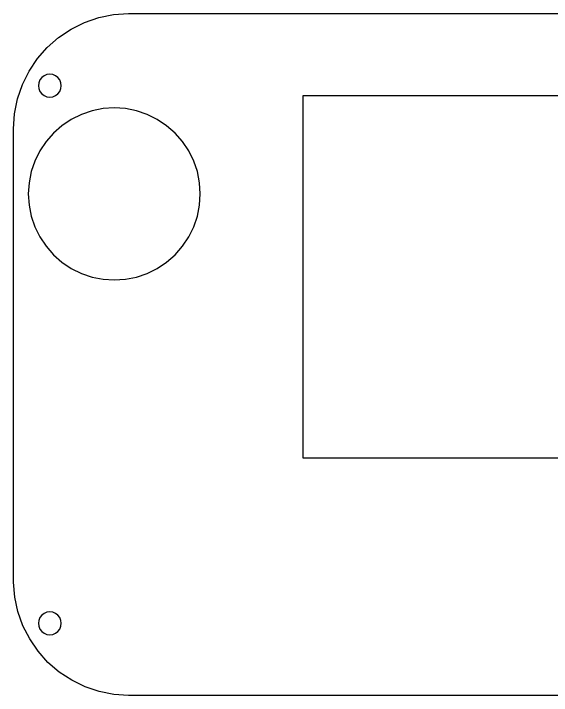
# Model space of a CAD drawing. Header units: metres. Extents: x 8 to 318, y 5 to 100.
# Drawn here: x 7.8 to 82.8, y 4.9 to 100 of the extents above; entities that cross this region are included whole.
import ezdxf

# ---------------------------------------------------------------- set-up
doc = ezdxf.new("R2010")
doc.units = ezdxf.units.M

msp = doc.modelspace()

# ---------------------------------------------------------------- linework, layer by layer
at = {"layer": 'Layer0'}
for points in [[(141.819, 4.911, 0), (23.818, 4.911, 0), (21.745, 5.046, 0), (19.707, 5.447, 0), (17.738, 6.107, 0), (15.871, 7.017, 0), (14.137, 8.16, 0), (12.564, 9.517, 0), (11.181, 11.066, 0), (10.008, 12.78, 0), (9.067, 14.632, 0), (8.373, 16.59, 0), (7.938, 18.62, 0), (7.768, 20.69, 0), (7.768, 39.191, 0), (7.768, 83.961, 0), (7.905, 86.056, 0), (8.315, 88.115, 0), (8.99, 90.103, 0), (9.918, 91.986, 0), (11.085, 93.732, 0), (12.469, 95.31, 0), (14.047, 96.694, 0), (15.793, 97.861, 0), (17.675, 98.789, 0), (19.663, 99.464, 0), (21.722, 99.874, 0), (23.817, 100.011, 0)], [(23.817, 100.011, 0), (141.818, 100.011, 0)], [(14.418, 89.961, 0), (14.364, 90.376, 0), (14.204, 90.761, 0), (13.949, 91.093, 0), (13.618, 91.347, 0), (13.232, 91.507, 0), (12.818, 91.561, 0), (12.404, 91.507, 0), (12.018, 91.347, 0), (11.687, 91.093, 0), (11.432, 90.761, 0), (11.273, 90.376, 0), (11.218, 89.961, 0), (11.273, 89.547, 0), (11.432, 89.161, 0), (11.687, 88.83, 0), (12.018, 88.576, 0), (12.404, 88.416, 0), (12.818, 88.361, 0), (13.232, 88.416, 0), (13.618, 88.576, 0), (13.949, 88.83, 0), (14.204, 89.161, 0), (14.364, 89.547, 0), (14.418, 89.961, 0)], [(117.449, 88.529, 0), (48.143, 88.535, 0), (48.143, 38.035, 0), (118.143, 38.035, 0), (118.143, 88.535, 0), (117.449, 88.529, 0)], [(33.715, 73.295, 0), (33.818, 74.861, 0), (33.715, 76.428, 0), (33.409, 77.967, 0), (32.905, 79.454, 0), (32.21, 80.861, 0), (31.338, 82.167, 0), (30.303, 83.347, 0), (29.123, 84.382, 0), (27.818, 85.254, 0), (26.41, 85.948, 0), (24.924, 86.453, 0), (23.384, 86.759, 0), (21.818, 86.861, 0), (20.252, 86.759, 0), (18.712, 86.453, 0), (17.226, 85.948, 0), (15.818, 85.254, 0), (14.513, 84.382, 0), (13.333, 83.347, 0), (12.298, 82.167, 0), (11.426, 80.861, 0), (10.732, 79.454, 0), (10.227, 77.967, 0), (9.921, 76.428, 0), (9.818, 74.861, 0), (9.921, 73.295, 0), (10.227, 71.756, 0), (10.732, 70.269, 0), (11.426, 68.861, 0), (12.298, 67.556, 0), (13.333, 66.376, 0), (14.513, 65.341, 0), (15.818, 64.469, 0), (17.226, 63.775, 0), (18.712, 63.27, 0), (20.252, 62.964, 0), (21.818, 62.861, 0), (23.384, 62.964, 0), (24.924, 63.27, 0), (26.41, 63.775, 0), (27.818, 64.469, 0), (29.123, 65.341, 0), (30.303, 66.376, 0), (31.338, 67.556, 0), (32.21, 68.861, 0), (32.905, 70.269, 0), (33.409, 71.756, 0), (33.715, 73.295, 0)], [(14.364, 15.376, 0), (14.204, 15.761, 0), (13.949, 16.093, 0), (13.618, 16.347, 0), (13.232, 16.507, 0), (12.818, 16.561, 0), (12.404, 16.507, 0), (12.018, 16.347, 0), (11.687, 16.093, 0), (11.432, 15.761, 0), (11.273, 15.376, 0), (11.218, 14.961, 0), (11.273, 14.547, 0), (11.432, 14.161, 0), (11.687, 13.83, 0), (12.018, 13.576, 0), (12.404, 13.416, 0), (12.818, 13.361, 0), (13.232, 13.416, 0), (13.618, 13.576, 0), (13.949, 13.83, 0), (14.204, 14.161, 0), (14.364, 14.547, 0), (14.418, 14.961, 0), (14.364, 15.376, 0)]]:
    msp.add_polyline3d(points, dxfattribs=at)

doc.saveas('drawing.dxf')
